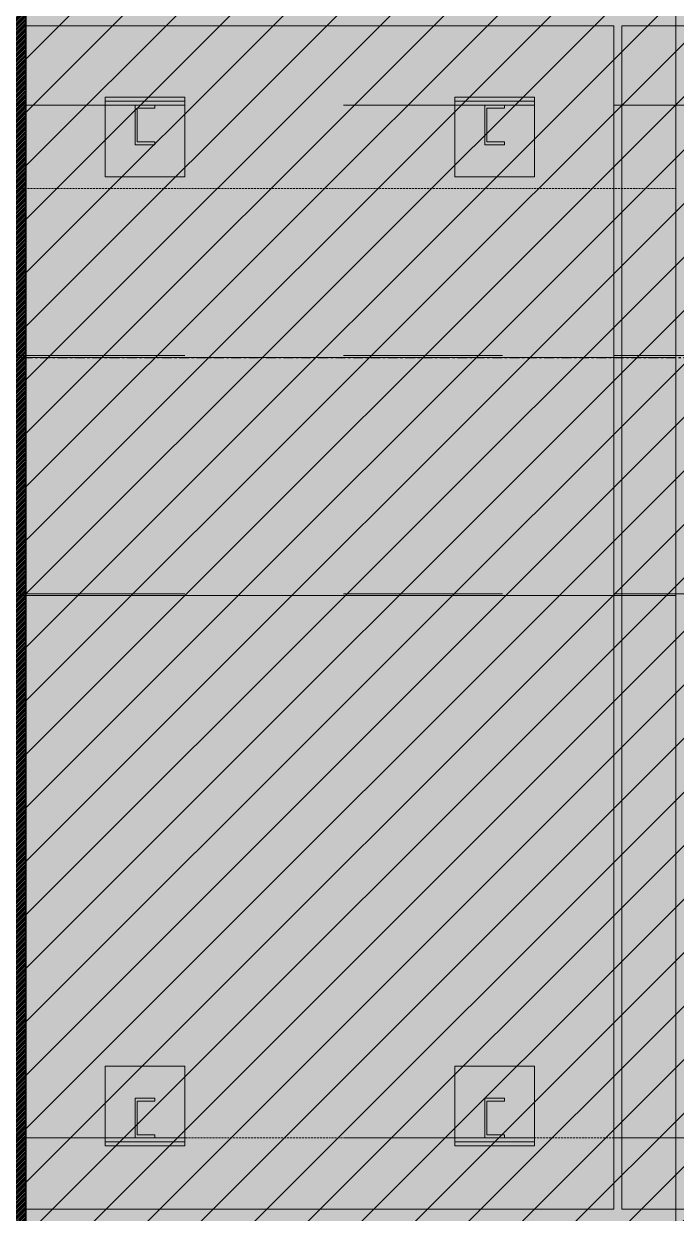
# Model space of a CAD drawing. Header units: millimetres. Extents: x 652937 to 1670132, y 1473552 to 2851037.
# Drawn here: x 829229 to 830871, y 1520610 to 1523605 of the extents above; entities that cross this region are included whole.
import ezdxf
from ezdxf.xclip import XClip

# ---------------------------------------------------------------- set-up
doc = ezdxf.new("R2010")
doc.units = ezdxf.units.MM
doc.header["$XCLIPFRAME"] = 0
for name, pattern in [('HIDDEN', [0.375, 0.25, -0.125]), ('TA_GL_005.00000', [13.75, 5, -1.25, 1.25, -1.25, 5]), ('XKITLINE00', [0]), ('XKITLINE02', [4, 2, -2])]:
    doc.linetypes.add(name, pattern=pattern)
for name, color, linetype in [('000 - 0_SYM_DWG_GRIDLINE_MAIN_COLOR_251', 251, 'Continuous'), ('000 - CONCRETE_COL_WIPEOUT_', 250, 'Continuous'), ('000 - CONCRETE_WALL_MAIN_COLOR_2', 1, 'Continuous'), ('000 - H A T C H', 9, 'Continuous')]:
    doc.layers.add(name, color=color, linetype=linetype)
doc.layers.add('000_AREA_ASPG_AREA_HATCH_', color=7, linetype='Continuous', true_color=0xff8700, plot=False)
doc.layers.add('000_AREA_ASPG_AREA_MAIN_COLOR_1', color=7, linetype='Continuous', true_color=0xff8700, plot=False)
for name, color, linetype, lineweight in [('A-230-M_FLOOR', 2, 'Continuous', 25), ('Part', 2, 'Continuous', 0), ('Vertical Circulation', 7, 'Continuous', 9)]:
    doc.layers.add(name, color=color, linetype=linetype, lineweight=lineweight)
doc.styles.add('TA', font='', dxfattribs={"height": 4.5})
doc.styles.get('TA').set_extended_font_data('Cordia New')

# ---------------------------------------------------------------- blocks, each defined once
blk = doc.blocks.new('*U6164')
at = {"layer": '000 - 0_SYM_DWG_GRIDLINE_MAIN_COLOR_251', "linetype": 'ByBlock', "ltscale": 5}
blk.add_line((200, 0), (-30071, 0), dxfattribs=at)
at = {"style": 'TA', "flags": 1}
blk.add_attdef('LOCATION', (6, -6), '', height=4.5, rotation=270, dxfattribs=at)
blk = doc.blocks.new('W-1-PP18-ST_ENT3_REV02_20260413-044638_PP18_ENT3_ELE2-DIMS-2')
at = {"color": 6, "linetype": 'TA_GL_005.00000', "rotation": 180}
blk.add_blockref('*U6164', (-7244, 110695), dxfattribs=at)
blk = doc.blocks.new('15')
at = {"layer": 'Part', "color": 253, "linetype": 'XKITLINE00', "lineweight": 0}
for points in [[(663595.1229, 1524504.6862), (663595.1229, 1524501.7062), (663595.1229, 1524501.7062), (663595.1229, 1524501.7062), (663593.6429, 1524501.7062), (663593.6429, 1524504.6862)], [(663595.1429, 1524501.7062), (663595.1429, 1524501.7062), (663596.6229, 1524501.7062), (663596.6229, 1524501.7062), (663596.6229, 1524504.6862), (663596.6229, 1524504.6862), (663595.1429, 1524504.6862)]]:
    blk.add_lwpolyline(points, close=True, dxfattribs=at)
blk = doc.blocks.new('W-1-PP18-ST_ENT3_REV02_20260413-214324_PP18_ENT3_SE_ELE4-1')
at = {"layer": 'A-230-M_FLOOR', "color": 4, "lineweight": 9}
blk.add_lwpolyline([(8200, 103500), (8200, 114420), (8450, 114420), (8450, 103500)], dxfattribs=at)
at = {"layer": 'Part', "color": 1, "linetype": 'HIDDEN', "lineweight": 0, "ltscale": 20}
for p, q in [((6553.5, 111120), (8200, 111120)), ((6553.5, 108730), (8200, 108730))]:
    blk.add_line(p, q, dxfattribs=at)
at = {"layer": 'Part', "linetype": 'XKITLINE00', "lineweight": 0}
for p, q in [((5165, 110695), (8200, 110695)), ((5165, 110095), (8200, 110095))]:
    blk.add_line(p, q, dxfattribs=at)
at = {"layer": 'Vertical Circulation', "color": 4, "xscale": 1000, "yscale": 1000, "zscale": 1000}
blk.add_blockref('15', (-663587079.2, -1524393156.2), dxfattribs=at)
blk = doc.blocks.new('*A40314555')
at = {"layer": 'Part', "linetype": 'XKITLINE00', "lineweight": 0}
for p, q in [((51.765316, -79.070099), (44.365166, -79.070099)), ((44.365166, -93.970099), (44.365166, -79.070099)), ((51.765166, -79.070099), (51.765316, -79.070099)), ((51.765166, -93.970099), (51.765166, -79.070099)), ((51.765316, -79.070099), (51.765316, -93.970099)), ((51.765166, -93.970099), (44.365166, -93.970099)), ((51.765316, -93.970099), (51.765166, -93.970099))]:
    blk.add_line(p, q, dxfattribs=at)
at = {"layer": 'Part', "linetype": 'XKITLINE02', "lineweight": 0}
for p, q in [((44.365316, -93.970099), (44.365316, -79.070099)), ((51.765166, -93.970099), (51.765316, -93.970099))]:
    blk.add_line(p, q, dxfattribs=at)
blk = doc.blocks.new('*A40324556')
at = {"layer": 'Part', "linetype": 'XKITLINE00', "lineweight": 0}
for p, q in [((59.265316, -79.070099), (51.865166, -79.070099)), ((51.865166, -93.970099), (51.865166, -79.070099)), ((59.265166, -93.970099), (51.865166, -93.970099))]:
    blk.add_line(p, q, dxfattribs=at)
at = {"layer": 'Part', "linetype": 'XKITLINE02', "lineweight": 0}
blk.add_line((51.865316, -93.970099), (51.865316, -79.070099), dxfattribs=at)
blk = doc.blocks.new('*A44765000')
at = {"layer": 'Part', "linetype": 'XKITLINE00', "lineweight": 0}
for p, q in [((-7.628107, -83.220099), (44.365166, -83.220099)), ((51.765341, -83.220099), (51.865166, -83.220099)), ((-7.628107, -86.220099), (44.365166, -86.220099)), ((51.765341, -86.220099), (51.865166, -86.220099))]:
    blk.add_line(p, q, dxfattribs=at)
at = {"layer": 'Part', "linetype": 'XKITLINE02', "lineweight": 0}
for p, q in [((44.365166, -83.220099), (51.765341, -83.220099)), ((51.865166, -83.220099), (59.265341, -83.220099)), ((44.365166, -86.220099), (51.765341, -86.220099)), ((51.865166, -86.220099), (59.265341, -86.220099))]:
    blk.add_line(p, q, dxfattribs=at)
blk = doc.blocks.new('*A44775001')
at = {"layer": 'Part', "linetype": 'XKITLINE00', "lineweight": 0}
for p, q in [((37.371892, -93.070099), (44.365166, -93.070099)), ((51.765341, -93.070099), (51.865166, -93.070099))]:
    blk.add_line(p, q, dxfattribs=at)
at = {"layer": 'Part', "linetype": 'XKITLINE02', "lineweight": 0}
for p, q in [((44.365166, -93.070099), (51.765341, -93.070099)), ((51.865166, -93.070099), (59.265341, -93.070099))]:
    blk.add_line(p, q, dxfattribs=at)
blk = doc.blocks.new('*A44795003')
at = {"layer": 'Part', "linetype": 'XKITLINE00', "lineweight": 0}
for p, q in [((37.371892, -80.070099), (44.365166, -80.070099)), ((51.765341, -80.070099), (51.865166, -80.070099))]:
    blk.add_line(p, q, dxfattribs=at)
at = {"layer": 'Part', "linetype": 'XKITLINE02', "lineweight": 0}
for p, q in [((44.365166, -80.070099), (51.765341, -80.070099)), ((51.865166, -80.070099), (59.265341, -80.070099))]:
    blk.add_line(p, q, dxfattribs=at)
blk = doc.blocks.new('*A46485172')
at = {"layer": 'Part', "linetype": 'XKITLINE02', "lineweight": 0}
for p, q in [((50.140384, -80.070099), (50.390525, -80.070099)), ((50.140384, -80.570099), (50.140384, -80.070099)), ((50.140525, -80.570099), (50.140525, -80.070099)), ((50.390525, -80.107599), (50.165384, -80.107599)), ((50.165384, -80.532599), (50.165384, -80.107599)), ((50.165525, -80.532599), (50.165525, -80.107599)), ((50.390384, -80.107599), (50.390384, -80.070099)), ((50.390525, -80.070099), (50.390525, -80.107599)), ((50.165384, -80.532599), (50.390525, -80.532599)), ((50.390384, -80.570099), (50.390384, -80.532599)), ((50.390525, -80.532599), (50.390525, -80.570099)), ((50.390525, -80.570099), (50.140384, -80.570099))]:
    blk.add_line(p, q, dxfattribs=at)
blk = doc.blocks.new('*A46495173')
at = {"layer": 'Part', "linetype": 'XKITLINE02', "lineweight": 0}
for p, q in [((50.76561, -80.020099), (49.765409, -80.020099)), ((49.765409, -80.070099), (49.765409, -80.020099)), ((50.76561, -80.070099), (49.765409, -80.070099)), ((49.76561, -80.070099), (49.76561, -80.020099)), ((50.765409, -80.020099), (50.76561, -80.020099)), ((50.765409, -80.070099), (50.765409, -80.020099)), ((50.76561, -80.070099), (50.765409, -80.070099)), ((50.76561, -80.020099), (50.76561, -80.070099))]:
    blk.add_line(p, q, dxfattribs=at)
blk = doc.blocks.new('*A46505174')
at = {"layer": 'Part', "linetype": 'XKITLINE02', "lineweight": 0}
for p, q in [((50.765369, -79.970099), (49.765357, -79.970099)), ((49.765357, -79.970099), (49.765357, -80.970099)), ((49.765369, -80.970099), (49.765369, -79.970099)), ((50.765357, -80.970099), (50.765357, -79.970099)), ((50.765369, -80.970099), (50.765369, -79.970099)), ((49.765357, -80.970099), (50.765369, -80.970099))]:
    blk.add_line(p, q, dxfattribs=at)
blk = doc.blocks.new('*A46515175')
at = {"layer": 'Part', "linetype": 'XKITLINE02', "lineweight": 0}
for p, q in [((45.740384, -80.070099), (45.990525, -80.070099)), ((45.740384, -80.570099), (45.740384, -80.070099)), ((45.740525, -80.570099), (45.740525, -80.070099)), ((45.990525, -80.107599), (45.765384, -80.107599)), ((45.765384, -80.532599), (45.765384, -80.107599)), ((45.765525, -80.532599), (45.765525, -80.107599)), ((45.990384, -80.107599), (45.990384, -80.070099)), ((45.990525, -80.070099), (45.990525, -80.107599)), ((45.765384, -80.532599), (45.990525, -80.532599)), ((45.990384, -80.570099), (45.990384, -80.532599)), ((45.990525, -80.532599), (45.990525, -80.570099)), ((45.990525, -80.570099), (45.740384, -80.570099))]:
    blk.add_line(p, q, dxfattribs=at)
blk = doc.blocks.new('*A46525176')
at = {"layer": 'Part', "linetype": 'XKITLINE02', "lineweight": 0}
for p, q in [((46.36561, -80.020099), (45.365409, -80.020099)), ((45.365409, -80.070099), (45.365409, -80.020099)), ((46.36561, -80.070099), (45.365409, -80.070099)), ((45.36561, -80.070099), (45.36561, -80.020099)), ((46.365409, -80.020099), (46.36561, -80.020099)), ((46.365409, -80.070099), (46.365409, -80.020099)), ((46.36561, -80.070099), (46.365409, -80.070099)), ((46.36561, -80.020099), (46.36561, -80.070099))]:
    blk.add_line(p, q, dxfattribs=at)
blk = doc.blocks.new('*A46535177')
at = {"layer": 'Part', "linetype": 'XKITLINE02', "lineweight": 0}
for p, q in [((46.365369, -79.970099), (45.365357, -79.970099)), ((45.365357, -79.970099), (45.365357, -80.970099)), ((45.365369, -80.970099), (45.365369, -79.970099)), ((46.365357, -80.970099), (46.365357, -79.970099)), ((46.365369, -80.970099), (46.365369, -79.970099)), ((45.365357, -80.970099), (46.365369, -80.970099))]:
    blk.add_line(p, q, dxfattribs=at)
blk = doc.blocks.new('*A46885212')
at = {"layer": 'Part', "linetype": 'XKITLINE02', "lineweight": 0}
for p, q in [((50.76561, -93.070099), (49.765409, -93.070099)), ((49.765409, -93.120099), (49.765409, -93.070099)), ((50.76561, -93.120099), (49.765409, -93.120099)), ((49.76561, -93.120099), (49.76561, -93.070099)), ((50.765409, -93.070099), (50.76561, -93.070099)), ((50.765409, -93.120099), (50.765409, -93.070099)), ((50.76561, -93.120099), (50.765409, -93.120099)), ((50.76561, -93.070099), (50.76561, -93.120099))]:
    blk.add_line(p, q, dxfattribs=at)
blk = doc.blocks.new('*A46895213')
at = {"layer": 'Part', "linetype": 'XKITLINE02', "lineweight": 0}
for p, q in [((50.765369, -92.170099), (49.765357, -92.170099)), ((49.765357, -92.170099), (49.765357, -93.170099)), ((49.765369, -93.170099), (49.765369, -92.170099)), ((50.765357, -93.170099), (50.765357, -92.170099)), ((50.765369, -93.170099), (50.765369, -92.170099)), ((49.765357, -93.170099), (50.765369, -93.170099))]:
    blk.add_line(p, q, dxfattribs=at)
blk = doc.blocks.new('*A46905214')
at = {"layer": 'Part', "linetype": 'XKITLINE02', "lineweight": 0}
for p, q in [((50.140384, -92.570099), (50.390525, -92.570099)), ((50.140384, -93.070099), (50.140384, -92.570099)), ((50.140525, -93.070099), (50.140525, -92.570099)), ((50.390525, -92.607599), (50.165384, -92.607599)), ((50.165384, -93.032599), (50.165384, -92.607599)), ((50.165525, -93.032599), (50.165525, -92.607599)), ((50.390384, -92.607599), (50.390384, -92.570099)), ((50.390525, -92.570099), (50.390525, -92.607599)), ((50.390525, -93.070099), (50.140384, -93.070099)), ((50.165384, -93.032599), (50.390525, -93.032599)), ((50.390384, -93.070099), (50.390384, -93.032599)), ((50.390525, -93.032599), (50.390525, -93.070099))]:
    blk.add_line(p, q, dxfattribs=at)
blk = doc.blocks.new('*A46945218')
at = {"layer": 'Part', "linetype": 'XKITLINE02', "lineweight": 0}
for p, q in [((46.36561, -93.070099), (45.365409, -93.070099)), ((45.365409, -93.120099), (45.365409, -93.070099)), ((46.36561, -93.120099), (45.365409, -93.120099)), ((45.36561, -93.120099), (45.36561, -93.070099)), ((46.365409, -93.070099), (46.36561, -93.070099)), ((46.365409, -93.120099), (46.365409, -93.070099)), ((46.36561, -93.120099), (46.365409, -93.120099)), ((46.36561, -93.070099), (46.36561, -93.120099))]:
    blk.add_line(p, q, dxfattribs=at)
blk = doc.blocks.new('*A46955219')
at = {"layer": 'Part', "linetype": 'XKITLINE02', "lineweight": 0}
for p, q in [((46.365369, -92.170099), (45.365357, -92.170099)), ((45.365357, -92.170099), (45.365357, -93.170099)), ((45.365369, -93.170099), (45.365369, -92.170099)), ((46.365357, -93.170099), (46.365357, -92.170099)), ((46.365369, -93.170099), (46.365369, -92.170099)), ((45.365357, -93.170099), (46.365369, -93.170099))]:
    blk.add_line(p, q, dxfattribs=at)
blk = doc.blocks.new('*A46965220')
at = {"layer": 'Part', "linetype": 'XKITLINE02', "lineweight": 0}
for p, q in [((45.740384, -92.570099), (45.990525, -92.570099)), ((45.740384, -93.070099), (45.740384, -92.570099)), ((45.740525, -93.070099), (45.740525, -92.570099)), ((45.990525, -92.607599), (45.765384, -92.607599)), ((45.765384, -93.032599), (45.765384, -92.607599)), ((45.765525, -93.032599), (45.765525, -92.607599)), ((45.990384, -92.607599), (45.990384, -92.570099)), ((45.990525, -92.570099), (45.990525, -92.607599)), ((45.990525, -93.070099), (45.740384, -93.070099)), ((45.765384, -93.032599), (45.990525, -93.032599)), ((45.990384, -93.070099), (45.990384, -93.032599)), ((45.990525, -93.032599), (45.990525, -93.070099))]:
    blk.add_line(p, q, dxfattribs=at)
blk = doc.blocks.new('W-1-PP18-ST_ENT3_REV02_20260413-214457_PP18_ENT3_SE_ELE4-2')
at = {"lineweight": 0, "xscale": 200, "yscale": 200, "zscale": 200}
for name in ['*A40314555', '*A40324556', '*A44795003', '*A46535177', '*A46525176', '*A46515175', '*A46505174', '*A46495173', '*A46485172', '*A44765000', '*A46955219', '*A46895213', '*A46965220', '*A46905214', '*A44775001', '*A46945218', '*A46885212']:
    blk.add_blockref(name, (-2309.3778, 127344.0198), dxfattribs=at)
blk = doc.blocks.new('*U7583')
blk.add_wipeout([(3262.6, -11470), (3262.6, -12310), (3000, -12310), (3000, -8620), (0, -8620), (0, 0), (7480, 0), (7480, -9340), (13872, -9340), (13872, -12310), (4562.6, -12310), (4562.6, -11470)])
at = {"layer": '000 - H A T C H'}
h = blk.add_hatch(dxfattribs=at)
h.set_pattern_fill('AR-CONC', color=8, scale=0.05)
h.paths.add_polyline_path([(7480, 0), (0, 0), (0, -8620), (3000, -8620), (3000, -12310), (3262.6, -12310), (3262.6, -11470), (4562.6, -11470), (4562.6, -12310), (13872, -12310), (13872, -9340), (7480, -9340)])
at = {"layer": '000 - CONCRETE_COL_WIPEOUT_', "color": 0}
blk.add_lwpolyline([(3262.6, -11470), (3262.6, -12310), (3000, -12310), (3000, -8620), (0, -8620), (0, 0), (7480, 0), (7480, -9340), (13872, -9340), (13872, -12310), (4562.6, -12310), (4562.6, -11470)], close=True, dxfattribs=at)
blk = doc.blocks.new('A$Ccc5d2e7b')
at = {"layer": '000 - CONCRETE_WALL_MAIN_COLOR_2'}
blk.add_blockref('*U7583', (0, 0), dxfattribs=at)
at = {"layer": '000 - H A T C H'}
h = blk.add_hatch(dxfattribs=at)
h.set_pattern_fill('ANSI31', color=1, scale=30)
h.set_pattern_definition([(45, (-88709.82, -145266.49), (-67.35192, 67.35192), [])])
h.paths.add_polyline_path([(4562.6, -11470), (4562.6, -12310), (13872, -12310), (13872, -9340), (7480, -9340), (7480, 0), (0, 0), (0, -8620), (3000, -8620), (3000, -12310), (3262.6, -12310), (3262.6, -11470)])
at = {"color": 6}
blk.add_lwpolyline([(0, 0), (0, -8620), (3000, -8620), (3000, -12310), (3262.7, -12310), (3262.6, -11470), (4562.6, -11470), (4562.6, -12310), (13872, -12310), (13872, -9340), (7480, -9340), (7480, 0)], close=True, dxfattribs=at)
blk = doc.blocks.new('*U8821')
at = {"layer": '000_AREA_ASPG_AREA_HATCH_', "transparency": 33554539}
h = blk.add_hatch(dxfattribs=at)
h.set_pattern_fill('ANSI31', color=256)
h.set_pattern_definition([(45, (-24.4354, 8456.1105), (-2.245064, 2.245064), [])])
h.paths.add_polyline_path([(-60, 0), (60, 0), (60, 8482), (-60, 8482)])
at = {"layer": '000_AREA_ASPG_AREA_MAIN_COLOR_1'}
blk.add_lwpolyline([(-60, 0), (60, 0), (60, 8482), (-60, 8482)], close=True, dxfattribs=at)

msp = doc.modelspace()

# ---------------------------------------------------------------- block references
at = {"color": 6}
msp.add_blockref('A$Ccc5d2e7b', (829234.2162, 1526940.4203), dxfattribs=at)

# ---------------------------------------------------------------- next in the draw order: block references
msp.add_blockref('W-1-PP18-ST_ENT3_REV02_20260413-044638_PP18_ENT3_ELE2-DIMS-2', (822670.5264, 1412070.4203), dxfattribs=at)

# ---------------------------------------------------------------- next in the draw order: block references
ref = msp.add_blockref('W-1-PP18-ST_ENT3_REV02_20260413-214324_PP18_ENT3_SE_ELE4-1', (822670.5264, 1412070.4203), dxfattribs=at)
XClip(ref).set_block_clipping_path([(-8921.6742467015, 100922), (26429.9241350386, 117178.2602934372)])

# ---------------------------------------------------------------- next in the draw order: block references
ref = msp.add_blockref('W-1-PP18-ST_ENT3_REV02_20260413-214457_PP18_ENT3_SE_ELE4-2', (822670.5264, 1412070.4203), dxfattribs=at)
XClip(ref).set_block_clipping_path([(-8921.6742467015, 100922), (26429.9241350386, 117178.2602934372)])

# ---------------------------------------------------------------- next in the draw order: block references
msp.add_blockref('*U8821', (829174.5264, 1518458.4203))

doc.saveas('drawing.dxf')
